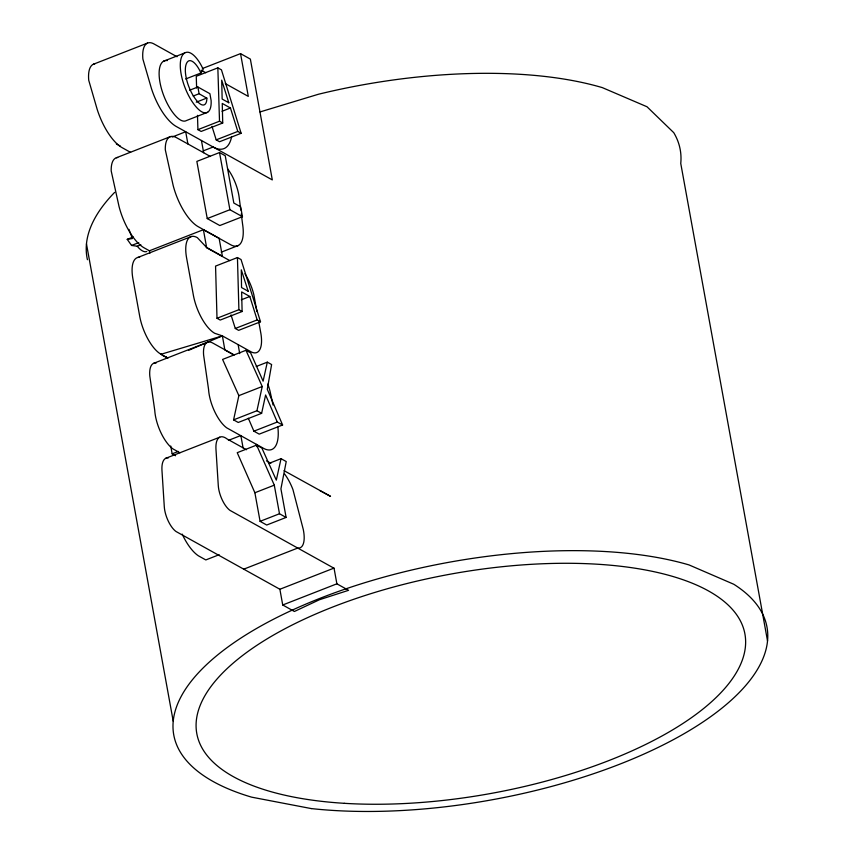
<?xml version="1.0" encoding="UTF-8"?>
<svg xmlns="http://www.w3.org/2000/svg" width="854" height="854" viewBox="0 0 854 854"><rect width="100%" height="100%" fill="white"/><g stroke="black" fill="none" stroke-linecap="round" stroke-linejoin="round"><path stroke-width="1.28" d="M282.599 424.993L277.272 422.036L265.615 394.996L261.623 413.325L238.245 422.463L233.58 419.869L238.864 395.637L222.584 359.427L245.963 350.289L250.638 352.883L263.107 381.172L267.313 362.16L271.615 364.551L267.281 389.307L282.599 424.993L259.221 434.131L253.894 431.174L248.322 418.246M233.58 419.869L256.947 410.731L262.231 386.499L245.963 350.289M281.041 458.673L276.301 480.129L261.879 448.019L256.627 445.094L237.231 452.684L254.887 492.747L260.086 521.335L266.715 525.029L286.111 517.439L280.923 488.851L286.229 461.555L281.041 458.673L268.914 463.412M185.606 78.995L200.893 73.017L203.199 69.355A25.044 10.056 68.7 0 0 187.336 52.222A32.73 13.152 68.7 0 0 181.133 74.052A32.73 13.152 68.7 0 0 197.562 108.469A26.389 10.6 68.7 0 0 211.109 100.42L209.892 93.694L197.872 87.001L189.631 90.225M188.446 350.407L222.392 335.878L251.364 351.987A30.232 12.148 68.7 0 0 260.918 333.658L258.794 321.958M172.177 137.046L185.692 131.74L187.912 143.963L210.383 156.485M203.316 150.859L213.137 147.005A53.567 21.521 68.7 0 0 231.637 136.576M93.364 64.253L147.518 43.084M163.498 61.242L184.667 52.969M202.377 68.544L240.54 53.631L250.361 59.097L272.309 179.916L176.372 126.552A42.337 17.005 68.7 0 1 151.404 88.421L142.885 59.075A31.619 12.703 68.7 0 1 154.019 43.96L177.024 56.748M211.952 126.296L216.201 139.864L219.553 141.732L241.127 133.299L221.453 69.857L217.845 67.85L196.26 76.284L196.623 87.994M193.207 96.032L199.089 93.737L206.86 98.221A16.931 6.8 68.7 0 1 197.925 102A24.414 9.81 68.7 0 1 186.578 79.497A24.414 9.81 68.7 0 1 188.04 61.296A16.973 6.821 68.7 0 1 200.893 73.017M196.26 102.192L206.849 98.05M207.629 112.258L186.46 120.542A26.389 10.6 68.7 0 1 176.383 116.742A32.73 13.152 68.7 0 1 159.965 82.326A32.73 13.152 68.7 0 1 166.167 60.495A25.044 10.056 68.7 0 1 167.352 60.602M222.04 111.266L230.431 107.988L237.786 131.431L241.127 133.299M116.357 157.766L170.458 136.619M197.477 115.333L197.925 129.648L219.51 121.215L222.723 123.008L222.253 103.441L230.431 107.988M222.723 123.008L201.138 131.441L197.925 129.648M216.201 139.864L237.786 131.431M219.521 152.556L196.858 161.406L207.244 218.571L219.798 225.541L242.451 216.692L240.657 206.828L233.825 203.028L225.232 155.738L219.521 152.556L229.907 209.71L242.451 216.692M146.76 251.503A21.894 8.796 68.7 0 1 137.259 246.219L131.569 245.45L127.235 239.344L133.213 237.006M131.569 245.45L138.754 242.643M207.244 218.571L229.907 209.71M137.259 246.219L140.846 244.81M117.703 157.51A31.128 12.511 68.7 0 0 111.201 170.939L119.069 206.636A40.085 16.098 68.7 0 0 144.198 247.884L149.429 250.798L203.53 229.651M137.868 257.449L191.542 236.462M219.136 238.458L222.371 256.221L206.615 247.468L203.391 229.705L219.275 238.405M233.857 354.965L224.858 349.959L222.392 335.878L214.717 333.284A32.377 13.013 68.7 0 1 193.527 296.039L186.684 258.41A32.367 13.002 68.7 0 1 197.338 237.647L206.615 247.468M221.229 252.176L238.437 245.45M260.523 321.787L241.052 259.552L237.444 257.545L215.56 266.096L217.001 318.264L220.225 320.058L242.109 311.507L241.639 291.929L249.827 296.477L257.171 319.919L260.523 321.787L238.629 330.349L235.288 328.48L231.028 314.902M241.308 299.807L249.827 296.477M217.001 318.264L238.896 309.703L242.109 311.507M235.288 328.48L257.171 319.919M153.677 363.313L207.469 342.283M256.232 366.483L267.313 362.16M238.864 395.637L262.231 386.499M170.736 446.023L172.156 453.826L178.315 451.424M165.719 458.31L219.724 437.205M228.413 440.376L240.839 435.519L243.08 447.848M253.894 431.174L277.272 422.036M256.392 444.358L257.033 446.749M254.887 492.747L274.294 485.157L256.627 445.094M319.759 490.495L330.53 496.345L284.04 470.661M260.086 521.335L279.493 513.756L286.111 517.439M219.158 554.716L205.814 559.936L198.427 555.826A36.316 14.582 68.7 0 1 182.19 534.113M243.742 569.17L297.736 548.054A26.164 10.504 68.7 0 0 303.266 529.427L292.943 489.577A29.901 12.009 68.7 0 0 284.67 474.087M279.877 589.26L334.031 568.091L336.882 583.816L348.56 590.317L319.417 599.743L294.406 611.485L282.727 604.984L279.877 589.26L176.009 531.498A18.5 7.43 68.7 0 1 164.299 506.806L161.972 470.469A26.41 10.611 68.7 0 1 168.345 457.883M282.727 604.984L336.882 583.816M259.968 111.959L318.435 94.25A301.483 120.702 -10.3 0 1 602.326 87.62L647.012 106.761L673.763 132.68A301.483 120.702 -10.3 0 1 680.755 163.434L767.532 640.938M139.64 257.31A32.367 13.002 68.7 0 0 133.01 279.386L139.842 317.015A32.377 13.013 68.7 0 0 161.032 354.261L222.392 335.878M127.235 239.344L132.455 238.533M187.912 143.963L176.436 137.633A31.128 12.511 68.7 0 0 165.302 149.792L173.17 185.489A40.085 16.098 68.7 0 0 198.288 226.737L230.676 244.746A35.153 14.123 68.7 0 0 242.568 224.09L241.266 213.884M201.17 70.177L205.771 72.739M225.317 83.607L248.3 96.395L240.54 53.631M116.347 143.899L120.382 146.141M130.609 152.386L122.218 147.721A42.337 17.005 68.7 0 1 97.249 109.59L88.731 80.244A31.619 12.703 68.7 0 1 94.805 63.869M206.337 247.575L229.801 260.619M234.06 354.89L212.721 343.02A25.791 10.355 68.7 0 0 203.604 354.986L208.547 389.296A28.801 11.572 68.7 0 0 226.78 427.886L263.48 448.297A41.27 16.578 68.7 0 0 277.86 427.085M161.032 354.261L167.896 358.082M256.947 410.731L261.623 413.325M246.454 449.727L227.057 438.945A26.41 10.611 68.7 0 0 215.977 449.364L218.293 485.702A18.5 7.43 68.7 0 0 230.014 510.393L333.871 568.156M266.48 460.872L270.857 463.295M179.906 452.769L172.978 448.916A28.801 11.572 68.7 0 1 154.745 410.326L149.802 376.016A25.791 10.355 68.7 0 1 156.111 363.035M172.156 453.826L175.582 455.737M131.964 237.401L128.933 229.342M273.045 405.009L270.206 392.029A23.047 9.255 68.7 0 0 267.804 384.097M256.905 311.561L253.83 294.662A29.217 11.742 68.7 0 0 244.917 273.76M274.294 485.157L279.493 513.756M197.872 87.001L199.089 93.737M201.437 140.494L203.658 152.727M149.429 250.798L149.877 253.254M86.467 243.849L173.213 721.171M238.138 344.632L239.707 353.599M240.785 210.063L239.163 197.317A27.84 11.187 68.7 0 0 227.666 168.889M217.845 67.85L219.51 121.215M237.444 257.545L238.896 309.703M166.541 356.951A21.574 8.668 68.7 0 1 160.584 353.641M87.428 259.701A301.483 120.702 -10.3 0 1 114.649 192.363M311.283 808.578L251.674 797.166A301.483 120.702 -10.3 0 1 268.829 621.68A301.483 120.702 -10.3 0 1 689.071 564.942L733.789 584.264A301.483 120.702 -10.3 0 1 671.917 740.429A301.483 120.702 -10.3 0 1 311.283 808.578M228.787 102.747L222.147 99.053L221.698 80.137L228.787 102.747M248.172 291.235L241.533 287.542L241.298 269.832L248.172 291.235M344.269 803.315A278.543 111.511 -10.3 0 0 745.361 637.031A278.543 111.511 -10.3 0 0 322.961 610.952A278.543 111.511 -10.3 0 0 344.269 803.315"/></g></svg>
